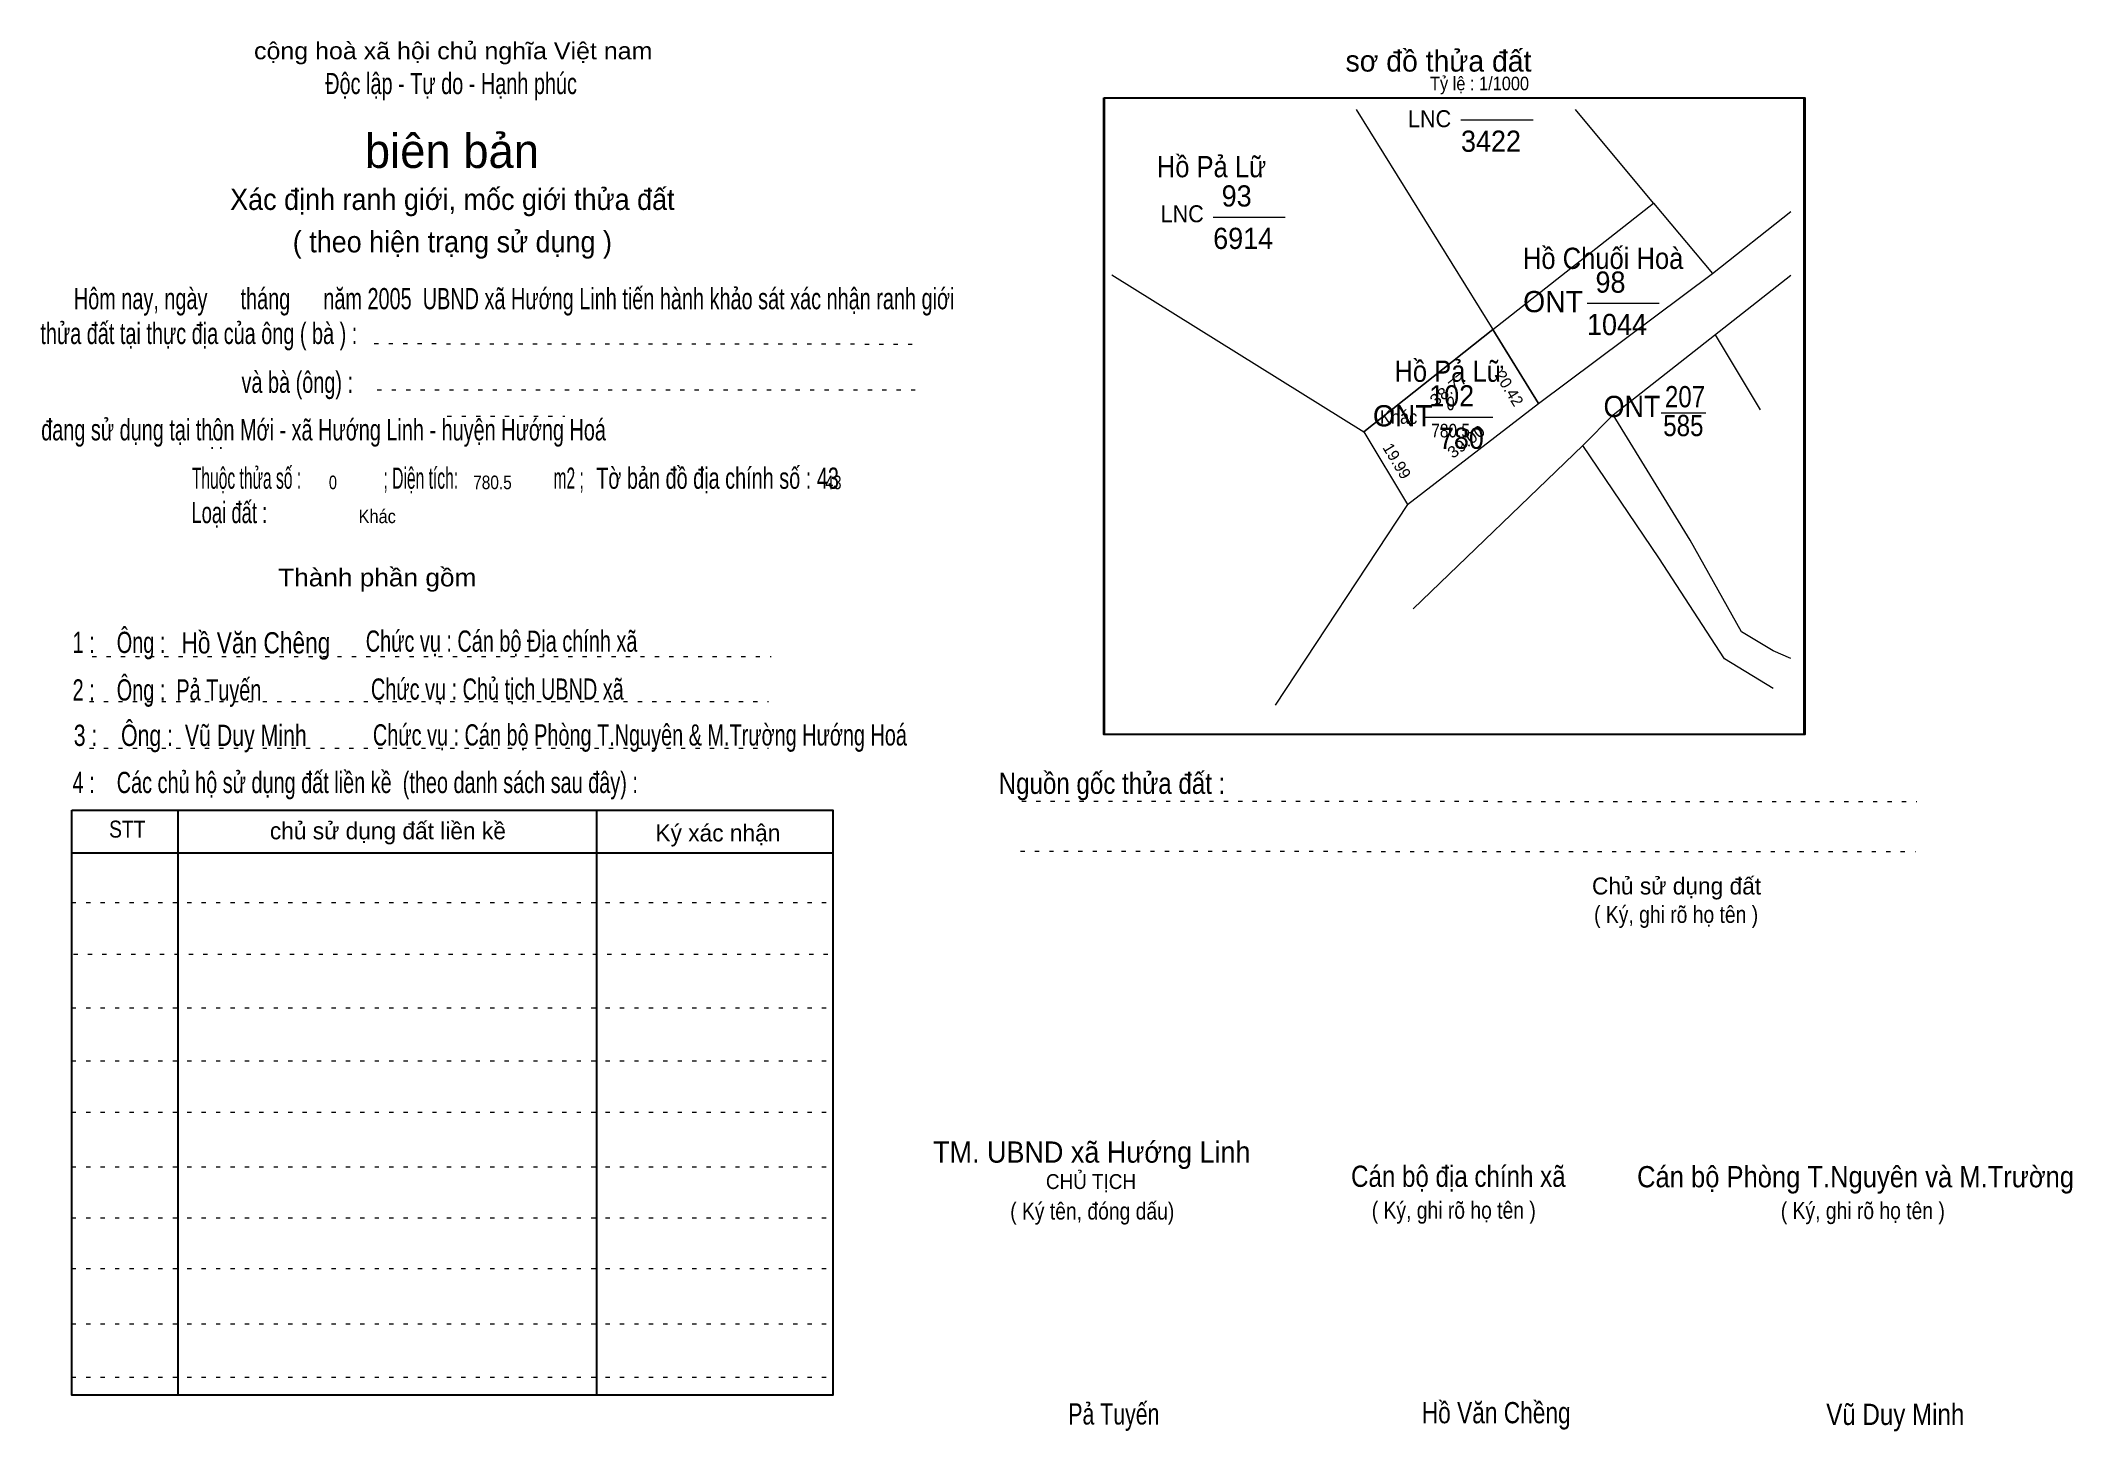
# Model space of a CAD drawing. Header units: centimetres. Extents: x -1.5 to 46.4, y -3.9 to 28.9.
import ezdxf
from ezdxf.enums import TextEntityAlignment as Align

# ---------------------------------------------------------------- set-up
doc = ezdxf.new("R2010")
doc.units = ezdxf.units.CM
doc.header["$LTSCALE"] = 0.2
doc.linetypes.add('DOTTED', pattern=[1.5, 0.3, -1.2])
for name, color, linetype, lineweight in [('15', 7, 'Continuous', 13), ('16', 7, 'Continuous', 13), ('2', 7, 'Continuous', 25), ('22', 7, 'Continuous', 13), ('33', 7, 'Continuous', 13), ('5', 7, 'DOTTED', 13)]:
    doc.layers.add(name, color=color, linetype=linetype, lineweight=lineweight)
doc.layers.add('34', color=7, linetype='Continuous')
doc.layers.add('51', color=7, linetype='Continuous')

msp = doc.modelspace()

# ---------------------------------------------------------------- linework, layer by layer
at = {"layer": '15'}
for p, q in [((31.98, 27), (33.68, 27)), ((26.14, 24.71), (27.84, 24.71)), ((34.95, 22.68), (36.65, 22.68)), ((31.46, 20), (32.73, 20))]:
    msp.add_line(p, q, dxfattribs=at)
at = {"layer": '16'}
for p, q in [((39.04, 20.17), (37.98, 21.94)), ((36.7, 20.1), (37.75, 20.1))]:
    msp.add_line(p, q, dxfattribs=at)
at = {"layer": '2'}
msp.add_lwpolyline([(23.56, 27.52), (40.06, 27.52), (40.06, 12.52), (23.56, 12.52)], close=True, dxfattribs=at)
at = {"layer": '22'}
for p, q in [((36.52, 25.04), (34.68, 27.25)), ((36.52, 25.04), (37.91, 23.38)), ((37.91, 23.38), (39.75, 24.84)), ((23.75, 23.35), (29.69, 19.65)), ((33.81, 20.32), (37.91, 23.38)), ((34.85, 19.33), (30.85, 15.48)), ((30.72, 17.94), (27.6, 13.21))]:
    msp.add_line(p, q, dxfattribs=at)
for points in [[(29.51, 27.25), (32.73, 22.06), (33.81, 20.32)], [(29.69, 19.65), (32.73, 22.06), (36.52, 25.04)], [(34.85, 19.33), (35.57, 20.05), (39.75, 23.34)], [(29.69, 19.65), (30.72, 17.94), (33.81, 20.32)], [(39.75, 14.31), (39.34, 14.49), (38.59, 14.94), (37.38, 17.1), (35.57, 20.05)], [(39.34, 13.6), (38.19, 14.3), (36.64, 16.68), (34.85, 19.33)]]:
    msp.add_lwpolyline(points, dxfattribs=at)
msp.add_lwpolyline([(30.72, 17.94), (33.81, 20.32), (32.73, 22.06), (29.69, 19.65)], close=True, dxfattribs=at)
at = {"layer": '33'}
msp.add_line((31.1, 20), (32.38, 20), dxfattribs=at)
at = {"layer": '5'}
for p, q in [((6.37, 21.73), (19.21, 21.72)), ((6.44, 20.64), (19.25, 20.64)), ((8.09, 20.02), (10.86, 20.02)), ((-0.28, 14.36), (15.72, 14.36)), ((-0.34, 13.3), (15.66, 13.3)), ((-0.34, 12.2), (15.66, 12.2)), ((21.63, 10.95), (42.72, 10.94)), ((21.6, 9.77), (42.69, 9.76)), ((-0.76, 8.56), (17.18, 8.56)), ((-0.72, 7.34), (17.22, 7.34)), ((-0.76, 6.08), (17.18, 6.08)), ((-0.76, 4.83), (17.18, 4.83)), ((-0.76, 3.62), (17.18, 3.62)), ((-0.76, 2.33), (17.18, 2.33)), ((-0.76, 1.13), (17.18, 1.13)), ((-0.76, -0.06), (17.18, -0.06)), ((-0.76, -1.37), (17.18, -1.37)), ((-0.76, -2.62), (17.18, -2.62))]:
    msp.add_line(p, q, dxfattribs=at)
at = {"layer": '5', "linetype": 'Continuous', "lineweight": 25}
for p, q in [((1.74, 10.74), (1.74, -3.05)), ((11.61, 10.74), (11.61, -3.05)), ((-0.76, 9.73), (17.18, 9.73))]:
    msp.add_line(p, q, dxfattribs=at)
for points in [[(23.58, 27.52), (40.08, 27.52), (40.08, 12.52), (23.58, 12.52)], [(-0.76, 10.74), (17.18, 10.74), (17.18, -3.05), (-0.76, -3.05)]]:
    msp.add_lwpolyline(points, close=True, dxfattribs=at)

# ---------------------------------------------------------------- texts
at = {"layer": '15', "width": 0.95}
for s, p in [('3422', (31.98, 26.25)), ('93', (26.34, 24.96)), ('6914', (26.14, 23.96)), ('98', (35.15, 22.93)), ('1044', (34.95, 21.93)), ('102', (31.23, 20.25)), ('780', (31.46, 19.25))]:
    msp.add_text(s, height=0.5, dxfattribs=at).set_placement(p)
at = {"layer": '16'}
for s, width, p in [('Hồ Pả Lữ', 0.9, (26.1, 25.65)), ('Hồ Chuối Hoà', 0.9, (35.33, 23.49)), ('Hồ Pả Lữ', 0.9, (31.7, 20.83)), ('207', 0.85, (37.26, 20.23)), ('ONT', 0.95, (36.01, 20)), ('585', 0.85, (37.22, 19.55))]:
    msp.add_text(s, height=0.5, dxfattribs=dict(at, width=width)).set_placement(p, align=Align.CENTER)
at = {"layer": '22', "width": 0.95}
for p in [(31.24, 26.83), (25.41, 24.59)]:
    msp.add_text('LNC', height=0.4, dxfattribs=at).set_placement(p, align=Align.CENTER)
at = {"layer": '22'}
for p in [(34.15, 22.47), (30.61, 19.78)]:
    msp.add_text('ONT', height=0.5, dxfattribs=at).set_placement(p, align=Align.CENTER)
at = {"layer": '33', "width": 0.9}
msp.add_text('Khác', height=0.32, dxfattribs=at).set_placement((30.95, 19.84), align=Align.RIGHT)
at = {"layer": '33'}
for s, width, p in [('0', 0.8, (31.735, 20.16)), ('780.5', 0.85, (31.735, 19.52))]:
    msp.add_text(s, height=0.32, dxfattribs=dict(at, width=width)).set_placement(p, align=Align.CENTER)
at = {"layer": '34'}
for s, width, p in [(': : ', 0.85, (2.5, 19.25)), ('0', 0.8, (5.3, 18.3)), ('780.5', 0.85, (8.7, 18.3)), ('43', 0.8, (17, 18.3)), ('Khác', 0.9, (6, 17.5))]:
    msp.add_text(s, height=0.32, dxfattribs=dict(at, width=width)).set_placement(p)
at = {"layer": '5'}
for s, height, width, p in [('cộng hoà xã hội chủ nghĩa Việt nam', 0.4, 1.1, (8.23, 28.43)), ('Độc lập - Tự do - Hạnh phúc', 0.5, 0.7, (8.18, 27.61)), ('Xác định ranh giới, mốc giới thửa đất', 0.5, 0.95, (8.21, 24.88)), ('( theo hiện trạng sử dụng )', 0.5, 0.95, (8.21, 23.88)), ('Thành phần gồm', 0.42, 1.1, (6.44, 16.01)), ('Hồ Văn Chêng', 0.5, 0.8, (3.58, 14.43)), ('Chức vụ : Cán bộ Địa chính xã', 0.5, 0.7, (9.37, 14.47)), ('Chức vụ : Chủ tịch UBND xã', 0.5, 0.7, (9.27, 13.34)), ('Chức vụ : Cán bộ Phòng T.Nguyên & M.Trường Hướng Hoá', 0.5, 0.7, (12.63, 12.26)), ('    Nguồn gốc thửa đất :', 0.5, 0.85, (23.44, 11.12)), ('( Ký, ghi rõ họ tên )', 0.4, 0.85, (37.05, 8.08)), ('CHỦ TỊCH', 0.35, 0.95, (23.26, 1.81)), ('( Ký tên, đóng dấu)', 0.4, 0.85, (23.29, 1.09)), ('( Ký, ghi rõ họ tên )', 0.4, 0.85, (31.81, 1.11)), ('( Ký, ghi rõ họ tên )', 0.4, 0.85, (41.45, 1.1)), ('Pả Tuyến', 0.5, 0.75, (23.8, -3.74)), ('Hồ Văn Chềng', 0.5, 0.8, (32.81, -3.71)), ('Vũ Duy Minh', 0.5, 0.85, (42.215, -3.75))]:
    msp.add_text(s, height=height, dxfattribs=dict(at, width=width)).set_placement(p, align=Align.CENTER)
msp.add_text('sơ đồ thửa đất', height=0.5, dxfattribs=at).set_placement((29.26, 28.14))
for s, height, p in [('biên bản', 0.8, (8.2, 25.87)), ('      chủ sử dụng đất liền kề', 0.4, (6.245, 10.05)), ('   Ký xác nhận', 0.4, (14.245, 10)), ('Chủ sử dụng đất', 0.4, (37.06, 8.75))]:
    msp.add_text(s, height=height, dxfattribs=at).set_placement(p, align=Align.CENTER)
for s, height, width, p in [('   Hôm nay, ngày      tháng      năm 2005  UBND xã Hướng Linh tiến hành khảo sát xác nhận ranh giới ', 0.5, 0.7, (-1.1, 22.54)), ('thửa đất tại thực địa của ông ( bà ) :                                       ', 0.5, 0.7, (-1.5, 21.72)), ('                                     và bà (ông) :', 0.5, 0.7, (-1.57, 20.57)), (' đang sử dụng tại thôn Mới - xã Hướng Linh - huyện Hướng Hoá', 0.5, 0.7, (-1.61, 19.45)), ('Thuộc thửa số :                   ; Diện tích:                      m2 ;                                            ', 0.5, 0.55, (2.07, 18.31)), ('Tờ bản đồ địa chính số : 43', 0.5, 0.7, (11.6, 18.31)), ('Loại đất :  ', 0.5, 0.65, (2.06, 17.5)), ('    1 :    Ông :                                                        ', 0.5, 0.7, (-1.26, 14.44)), ('    2 :    Ông :  Pả Tuyến', 0.5, 0.7, (-1.26, 13.32)), ('    3 :    Ông :  Vũ Duy Minh', 0.5, 0.75, (-1.27, 12.25)), ('    4 :    Các chủ hộ sử dụng đất liền kề  (theo danh sách sau đây) :', 0.5, 0.7, (-1.26, 11.14)), ('STT', 0.4, 0.85, (0.12, 10.09)), ('TM. UBND xã Hướng Linh', 0.5, 0.95, (19.54, 2.43)), ('Cán bộ địa chính xã  ', 0.5, 0.85, (29.39, 1.86)), ('Cán bộ Phòng T.Nguyên và M.Trường', 0.5, 0.9, (36.13, 1.85))]:
    msp.add_text(s, height=height, dxfattribs=dict(at, width=width)).set_placement(p)
at = {"layer": '51', "width": 0.9}
msp.add_text('Tỷ lệ : 1/1000', height=0.32, dxfattribs=at).set_placement((31.25, 27.7))
at = {"layer": '51'}
for s, rotation, p in [('20.42', 301.806, (33.001, 20.606)), ('19.99', 301.018, (30.354, 18.895))]:
    msp.add_text(s, height=0.27, rotation=rotation, dxfattribs=at).set_placement(p, align=Align.CENTER)
at = {"layer": '51', "width": 1.1}
for s, rotation, p in [('38.77', 38.297, (31.771, 20.549)), ('39.00', 37.625, (32.183, 19.313))]:
    msp.add_text(s, height=0.27, rotation=rotation, dxfattribs=at).set_placement(p, align=Align.CENTER)

doc.saveas('drawing.dxf')
